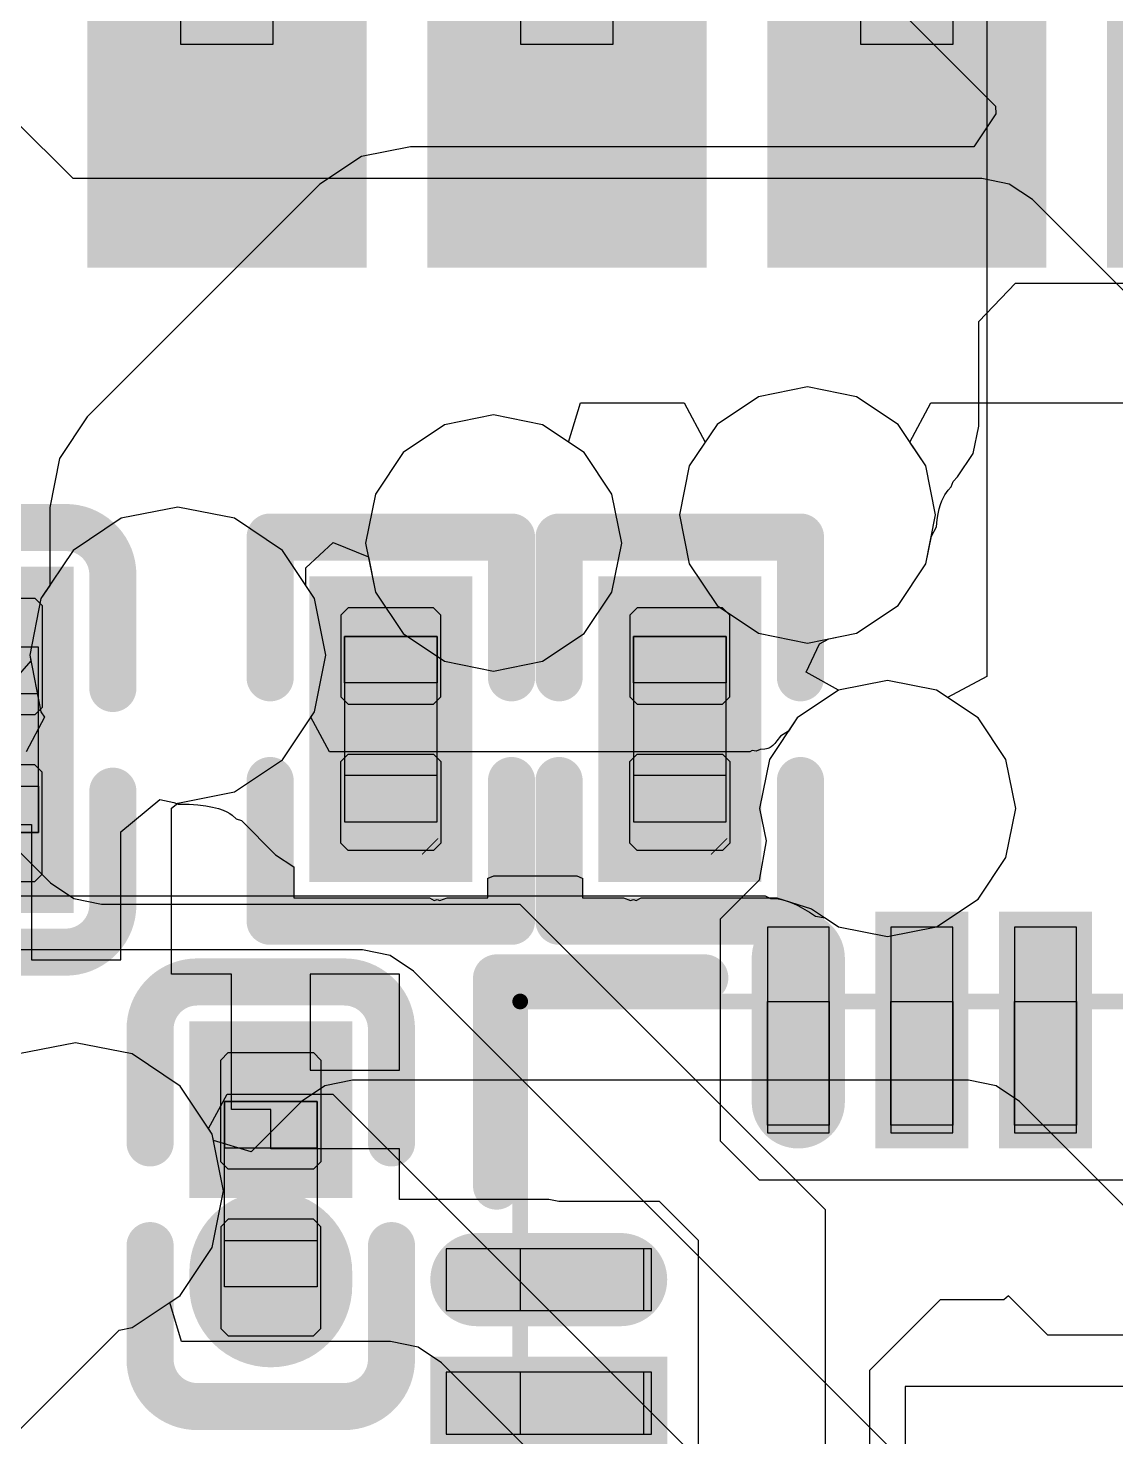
# Model space of a CAD drawing. Header units: millimetres. Extents: x 50 to 153, y 18 to 71.
# Drawn here: x 131.213 to 134.733, y 50.928 to 55.486 of the extents above; entities that cross this region are included whole.
import ezdxf

# ---------------------------------------------------------------- set-up
doc = ezdxf.new("R2010")
doc.units = ezdxf.units.MM
for name, color, linetype in [('BottomLayer', 5, 'Continuous'), ('BottomOverlay', 54, 'Continuous'), ('BottomPaste', 16, 'Continuous'), ('BottomSolder', 6, 'Continuous'), ('ConnectLayer', 7, 'Continuous'), ('Mechanical15', 56, 'Continuous'), ('Mechanical4', 56, 'Continuous'), ('Mechanical5', 56, 'Continuous'), ('TopLayer', 1, 'Continuous'), ('TopOverlay', 2, 'Continuous'), ('TopPaste', 8, 'Continuous'), ('TopSolder', 216, 'Continuous')]:
    doc.layers.add(name, color=color, linetype=linetype)

# ---------------------------------------------------------------- blocks, each defined once
blk = doc.blocks.new('R0201_B_34')
at = {"layer": 'BottomLayer'}
for points in [[(-0.3752, -0.162), (-0.0721, -0.162), (-0.3752, 0.162), (-0.0721, 0.162)], [(0.1079, -0.162), (0.411, -0.162), (0.1079, 0.162), (0.411, 0.162)]]:
    blk.add_solid(points, dxfattribs=at)
at = {"layer": 'BottomOverlay', "const_width": 0.1524}
for points in [[(-0.6038, -0.3906), (-0.6038, 0.3906)], [(-0.1483, 0.3906), (-0.6038, 0.3906)], [(0.6396, 0.3906), (0.1841, 0.3906)], [(0.6396, -0.3906), (0.6396, 0.3906)], [(-0.1483, -0.3906), (-0.6038, -0.3906)], [(0.6396, -0.3906), (0.1841, -0.3906)]]:
    blk.add_lwpolyline(points, dxfattribs=at)
at = {"layer": 'BottomOverlay', "const_width": 0.0762}
for points in [[(-0.6419, 0.3906, 1), (-0.5657, 0.3906, 1)], [(-0.6419, 0.3906, 1), (-0.5657, 0.3906, 1)], [(-0.1864, 0.3906, 1), (-0.1102, 0.3906, 1)], [(0.146, 0.3906, 1), (0.2222, 0.3906, 1)], [(0.6015, 0.3906, 1), (0.6777, 0.3906, 1)], [(0.6015, 0.3906, 1), (0.6777, 0.3906, 1)], [(-0.6419, -0.3906, 1), (-0.5657, -0.3906, 1)], [(-0.6419, -0.3906, 1), (-0.5657, -0.3906, 1)], [(-0.1864, -0.3906, 1), (-0.1102, -0.3906, 1)], [(0.146, -0.3906, 1), (0.2222, -0.3906, 1)], [(0.6015, -0.3906, 1), (0.6777, -0.3906, 1)], [(0.6015, -0.3906, 1), (0.6777, -0.3906, 1)]]:
    blk.add_lwpolyline(points, format="xyb", close=True, dxfattribs=at)
at = {"layer": 'BottomPaste'}
for p, q in [((-0.3512, 0.162), (-0.3752, 0.138)), ((-0.3752, 0.138), (-0.3752, -0.138)), ((-0.0871, 0.162), (-0.3512, 0.162)), ((-0.0631, 0.138), (-0.0871, 0.162)), ((-0.0631, -0.138), (-0.0631, 0.138)), ((0.0989, 0.138), (0.1229, 0.162)), ((0.0989, -0.138), (0.0989, 0.138)), ((0.1229, 0.162), (0.3871, 0.162)), ((0.3871, 0.162), (0.411, 0.138)), ((0.411, 0.138), (0.411, -0.138)), ((-0.3752, -0.138), (-0.3512, -0.162)), ((-0.3512, -0.162), (-0.0871, -0.162)), ((-0.0871, -0.162), (-0.0631, -0.138)), ((0.1229, -0.162), (0.0989, -0.138)), ((0.3871, -0.162), (0.1229, -0.162)), ((0.411, -0.138), (0.3871, -0.162))]:
    blk.add_line(p, q, dxfattribs=at)
for points in [[(-0.3752, -0.162), (-0.0721, -0.162), (-0.3752, 0.162), (-0.0721, 0.162)], [(0.1079, -0.162), (0.411, -0.162), (0.1079, 0.162), (0.411, 0.162)]]:
    blk.add_solid(points, dxfattribs=at)
at = {"layer": 'BottomSolder'}
for points in [[(-0.4768, -0.2636), (0.0295, -0.2636), (-0.4768, 0.2636), (0.0295, 0.2636)], [(0.0063, -0.2636), (0.5126, -0.2636), (0.0063, 0.2636), (0.5126, 0.2636)]]:
    blk.add_solid(points, dxfattribs=at)
at = {"layer": 'Mechanical15', "const_width": 0.00254}
blk.add_lwpolyline([(0.4229, 0.1016), (0.3721, 0.1524)], dxfattribs=at)
at = {"layer": 'Mechanical15', "const_width": 0.00127}
for points in [[(0.3714, 0.1524, 1), (0.3727, 0.1524, 1)], [(0.4222, 0.1016, 1), (0.4235, 0.1016, 1)]]:
    blk.add_lwpolyline(points, format="xyb", close=True, dxfattribs=at)
at = {"layer": 'Mechanical4'}
for p, q in [((0.3179, 0.15), (-0.2821, 0.15)), ((-0.2821, 0.15), (-0.2821, -0.1501)), ((0.3179, -0.1501), (0.3179, 0.15)), ((-0.2821, -0.1501), (0.3179, -0.1501))]:
    blk.add_line(p, q, dxfattribs=at)
at = {"layer": 'Mechanical5'}
for p, q in [((-0.2821, -0.1501), (-0.2821, 0.15)), ((-0.2821, 0.15), (-0.1321, 0.15)), ((-0.1321, 0.15), (-0.1321, -0.1501)), ((0.3179, 0.15), (0.1679, 0.15)), ((0.1679, 0.15), (0.1679, -0.1501)), ((0.3179, -0.1501), (0.3179, 0.15)), ((-0.1321, -0.1501), (-0.2821, -0.1501)), ((0.1679, -0.1501), (0.3179, -0.1501))]:
    blk.add_line(p, q, dxfattribs=at)
blk = doc.blocks.new('R0201_B_36')
at = {"layer": 'BottomLayer'}
for points in [[(-0.3752, -0.162), (-0.0721, -0.162), (-0.3752, 0.162), (-0.0721, 0.162)], [(0.1079, -0.162), (0.411, -0.162), (0.1079, 0.162), (0.411, 0.162)]]:
    blk.add_solid(points, dxfattribs=at)
at = {"layer": 'BottomOverlay', "const_width": 0.1524}
for points in [[(-0.6038, -0.3906), (-0.6038, 0.3906)], [(-0.1483, 0.3906), (-0.6038, 0.3906)], [(0.6396, 0.3906), (0.1841, 0.3906)], [(0.6396, -0.3906), (0.6396, 0.3906)], [(-0.1483, -0.3906), (-0.6038, -0.3906)], [(0.6396, -0.3906), (0.1841, -0.3906)]]:
    blk.add_lwpolyline(points, dxfattribs=at)
at = {"layer": 'BottomOverlay', "const_width": 0.0762}
for points in [[(-0.6419, 0.3906, 1), (-0.5657, 0.3906, 1)], [(-0.6419, 0.3906, 1), (-0.5657, 0.3906, 1)], [(-0.1864, 0.3906, 1), (-0.1102, 0.3906, 1)], [(0.146, 0.3906, 1), (0.2222, 0.3906, 1)], [(0.6015, 0.3906, 1), (0.6777, 0.3906, 1)], [(0.6015, 0.3906, 1), (0.6777, 0.3906, 1)], [(-0.6419, -0.3906, 1), (-0.5657, -0.3906, 1)], [(-0.6419, -0.3906, 1), (-0.5657, -0.3906, 1)], [(-0.1864, -0.3906, 1), (-0.1102, -0.3906, 1)], [(0.146, -0.3906, 1), (0.2222, -0.3906, 1)], [(0.6015, -0.3906, 1), (0.6777, -0.3906, 1)], [(0.6015, -0.3906, 1), (0.6777, -0.3906, 1)]]:
    blk.add_lwpolyline(points, format="xyb", close=True, dxfattribs=at)
at = {"layer": 'BottomPaste'}
for p, q in [((-0.3512, 0.162), (-0.3752, 0.138)), ((-0.3752, 0.138), (-0.3752, -0.138)), ((-0.0871, 0.162), (-0.3512, 0.162)), ((-0.0631, 0.138), (-0.0871, 0.162)), ((-0.0631, -0.138), (-0.0631, 0.138)), ((0.0989, 0.138), (0.1229, 0.162)), ((0.0989, -0.138), (0.0989, 0.138)), ((0.1229, 0.162), (0.3871, 0.162)), ((0.3871, 0.162), (0.411, 0.138)), ((0.411, 0.138), (0.411, -0.138)), ((-0.3752, -0.138), (-0.3512, -0.162)), ((-0.3512, -0.162), (-0.0871, -0.162)), ((-0.0871, -0.162), (-0.0631, -0.138)), ((0.1229, -0.162), (0.0989, -0.138)), ((0.3871, -0.162), (0.1229, -0.162)), ((0.411, -0.138), (0.3871, -0.162))]:
    blk.add_line(p, q, dxfattribs=at)
for points in [[(-0.3752, -0.162), (-0.0721, -0.162), (-0.3752, 0.162), (-0.0721, 0.162)], [(0.1079, -0.162), (0.411, -0.162), (0.1079, 0.162), (0.411, 0.162)]]:
    blk.add_solid(points, dxfattribs=at)
at = {"layer": 'BottomSolder'}
for points in [[(-0.4768, -0.2636), (0.0295, -0.2636), (-0.4768, 0.2636), (0.0295, 0.2636)], [(0.0063, -0.2636), (0.5126, -0.2636), (0.0063, 0.2636), (0.5126, 0.2636)]]:
    blk.add_solid(points, dxfattribs=at)
at = {"layer": 'Mechanical15', "const_width": 0.00254}
blk.add_lwpolyline([(0.4229, 0.1016), (0.3721, 0.1524)], dxfattribs=at)
at = {"layer": 'Mechanical15', "const_width": 0.00127}
for points in [[(0.3714, 0.1524, 1), (0.3727, 0.1524, 1)], [(0.4222, 0.1016, 1), (0.4235, 0.1016, 1)]]:
    blk.add_lwpolyline(points, format="xyb", close=True, dxfattribs=at)
at = {"layer": 'Mechanical4'}
for p, q in [((0.3179, 0.15), (-0.2821, 0.15)), ((-0.2821, 0.15), (-0.2821, -0.1501)), ((0.3179, -0.1501), (0.3179, 0.15)), ((-0.2821, -0.1501), (0.3179, -0.1501))]:
    blk.add_line(p, q, dxfattribs=at)
at = {"layer": 'Mechanical5'}
for p, q in [((-0.2821, -0.1501), (-0.2821, 0.15)), ((-0.2821, 0.15), (-0.1321, 0.15)), ((-0.1321, 0.15), (-0.1321, -0.1501)), ((0.3179, 0.15), (0.1679, 0.15)), ((0.1679, 0.15), (0.1679, -0.1501)), ((0.3179, -0.1501), (0.3179, 0.15)), ((-0.1321, -0.1501), (-0.2821, -0.1501)), ((0.1679, -0.1501), (0.3179, -0.1501))]:
    blk.add_line(p, q, dxfattribs=at)
blk = doc.blocks.new('C0201_B_51')
at = {"layer": 'BottomLayer'}
for points in [[(-0.4623, -0.1444), (-0.0938, -0.1444), (-0.4623, 0.1796), (-0.0938, 0.1796)], [(0.0862, -0.1444), (0.4546, -0.1444), (0.0862, 0.1796), (0.4546, 0.1796)]]:
    blk.add_solid(points, dxfattribs=at)
at = {"layer": 'BottomOverlay', "const_width": 0.1524}
for points in [[(-0.6909, 0.2558, -0.414214), (-0.5385, 0.4082)], [(0.5308, 0.4082, -0.414214), (0.6832, 0.2558)], [(-0.5385, -0.373, -0.414214), (-0.6909, -0.2206)], [(0.6832, -0.2206, -0.414214), (0.5308, -0.373)]]:
    blk.add_lwpolyline(points, format="xyb", dxfattribs=at)
for points in [[(-0.5385, 0.4082), (-0.17, 0.4082)], [(0.1624, 0.4082), (0.5308, 0.4082)], [(-0.6909, 0.2558), (-0.6909, -0.2206)], [(0.6832, 0.2558), (0.6832, -0.2206)], [(-0.5385, -0.373), (-0.17, -0.373)], [(0.1624, -0.373), (0.5308, -0.373)]]:
    blk.add_lwpolyline(points, dxfattribs=at)
at = {"layer": 'BottomOverlay', "const_width": 0.0762}
for points in [[(-0.5766, 0.4082, 1), (-0.5004, 0.4082, 1)], [(-0.5766, 0.4082, 1), (-0.5004, 0.4082, 1)], [(-0.2081, 0.4082, 1), (-0.1319, 0.4082, 1)], [(0.1243, 0.4082, 1), (0.2005, 0.4082, 1)], [(0.4927, 0.4082, 1), (0.5689, 0.4082, 1)], [(0.4927, 0.4082, 1), (0.5689, 0.4082, 1)], [(-0.729, 0.2558, 1), (-0.6528, 0.2558, 1)], [(-0.729, 0.2558, 1), (-0.6528, 0.2558, 1)], [(0.6451, 0.2558, 1), (0.7213, 0.2558, 1)], [(0.6451, 0.2558, 1), (0.7213, 0.2558, 1)], [(-0.729, -0.2206, 1), (-0.6528, -0.2206, 1)], [(-0.729, -0.2206, 1), (-0.6528, -0.2206, 1)], [(0.6451, -0.2206, 1), (0.7213, -0.2206, 1)], [(0.6451, -0.2206, 1), (0.7213, -0.2206, 1)], [(-0.5766, -0.373, 1), (-0.5004, -0.373, 1)], [(-0.5766, -0.373, 1), (-0.5004, -0.373, 1)], [(-0.2081, -0.373, 1), (-0.1319, -0.373, 1)], [(0.1243, -0.373, 1), (0.2005, -0.373, 1)], [(0.4927, -0.373, 1), (0.5689, -0.373, 1)], [(0.4927, -0.373, 1), (0.5689, -0.373, 1)]]:
    blk.add_lwpolyline(points, format="xyb", close=True, dxfattribs=at)
at = {"layer": 'BottomPaste'}
for p, q in [((-0.4383, 0.1796), (-0.4623, 0.1556)), ((-0.4623, 0.1556), (-0.4623, -0.1204)), ((-0.1088, 0.1796), (-0.4383, 0.1796)), ((-0.0848, 0.1556), (-0.1088, 0.1796)), ((-0.0848, -0.1204), (-0.0848, 0.1556)), ((0.0772, 0.1556), (0.1012, 0.1796)), ((0.0772, -0.1204), (0.0772, 0.1556)), ((0.1012, 0.1796), (0.4306, 0.1796)), ((0.4306, 0.1796), (0.4546, 0.1556)), ((0.4546, 0.1556), (0.4546, -0.1204)), ((-0.4623, -0.1204), (-0.4383, -0.1444)), ((-0.1088, -0.1444), (-0.0848, -0.1204)), ((0.1012, -0.1444), (0.0772, -0.1204)), ((0.4546, -0.1204), (0.4306, -0.1444)), ((-0.4383, -0.1444), (-0.1088, -0.1444)), ((0.4306, -0.1444), (0.1012, -0.1444))]:
    blk.add_line(p, q, dxfattribs=at)
for points in [[(-0.4623, -0.1444), (-0.0938, -0.1444), (-0.4623, 0.1796), (-0.0938, 0.1796)], [(0.0862, -0.1444), (0.4546, -0.1444), (0.0862, 0.1796), (0.4546, 0.1796)]]:
    blk.add_solid(points, dxfattribs=at)
at = {"layer": 'BottomSolder'}
for points in [[(-0.5639, -0.246), (0.0078, -0.246), (-0.5639, 0.2812), (0.0078, 0.2812)], [(-0.0154, -0.246), (0.5562, -0.246), (-0.0154, 0.2812), (0.5562, 0.2812)]]:
    blk.add_solid(points, dxfattribs=at)
at = {"layer": 'Mechanical4'}
for p, q in [((0.2962, 0.1676), (-0.3038, 0.1676)), ((-0.3038, 0.1676), (-0.3038, -0.1324)), ((0.2962, -0.1324), (0.2962, 0.1676)), ((-0.3038, -0.1324), (0.2962, -0.1324))]:
    blk.add_line(p, q, dxfattribs=at)
at = {"layer": 'Mechanical5'}
for p, q in [((-0.3038, -0.1324), (-0.3038, 0.1676)), ((-0.3038, 0.1676), (-0.1538, 0.1676)), ((-0.1538, 0.1676), (-0.1538, -0.1324)), ((0.2962, 0.1676), (0.1462, 0.1676)), ((0.1462, 0.1676), (0.1462, -0.1324)), ((0.2962, -0.1324), (0.2962, 0.1676)), ((-0.1538, -0.1324), (-0.3038, -0.1324)), ((0.1462, -0.1324), (0.2962, -0.1324))]:
    blk.add_line(p, q, dxfattribs=at)
blk = doc.blocks.new('QFN_56_L7_0_W7_0_P0_40_TL_EP4_0_100')
at = {"layer": 'Mechanical15'}
for p, q in [((3.5768, -2.0065), (3.1768, -2.0065)), ((3.1768, -2.0065), (3.1768, -2.2065)), ((3.5768, -2.2065), (3.5768, -2.0065)), ((3.1768, -2.2065), (3.5768, -2.2065)), ((3.5768, -2.4065), (3.1768, -2.4065)), ((3.1768, -2.4065), (3.1768, -2.6065)), ((3.5768, -2.6065), (3.5768, -2.4065)), ((3.1768, -2.6065), (3.5768, -2.6065)), ((1.7768, -3.4065), (1.7768, -3.0065)), ((1.7768, -3.0065), (1.9768, -3.0065)), ((1.9768, -3.0065), (1.9768, -3.4065)), ((2.1768, -3.4065), (2.1768, -3.0065)), ((2.1768, -3.0065), (2.3768, -3.0065)), ((2.3768, -3.0065), (2.3768, -3.4065)), ((2.5768, -3.4065), (2.5768, -3.0065)), ((2.5768, -3.0065), (2.7768, -3.0065)), ((2.7768, -3.0065), (2.7768, -3.4065)), ((1.9768, -3.4065), (1.7768, -3.4065)), ((2.3768, -3.4065), (2.1768, -3.4065)), ((2.7768, -3.4065), (2.5768, -3.4065))]:
    blk.add_line(p, q, dxfattribs=at)
at = {"layer": 'Mechanical15', "const_width": 0.0508}
for points in [[(3.5768, 3.5935), (3.5768, -3.4065)], [(3.5768, -3.4065), (-3.4232, -3.4065)]]:
    blk.add_lwpolyline(points, dxfattribs=at)
at = {"layer": 'Mechanical15', "const_width": 0.0254}
blk.add_lwpolyline([(3.5641, -3.4065, 1), (3.5895, -3.4065, 1)], format="xyb", close=True, dxfattribs=at)
blk.add_lwpolyline([(3.5641, -3.4065, 1), (3.5895, -3.4065, 1)], format="xyb", close=True, dxfattribs=at)
at = {"layer": 'TopLayer', "const_width": 0.2}
for points in [[(3.7168, -2.5064), (3.2518, -2.5064)], [(2.6768, -3.0816), (2.6768, -3.5466)]]:
    blk.add_lwpolyline(points, dxfattribs=at)
at = {"layer": 'TopLayer', "const_width": 0.1}
for points in [[(3.2018, -2.5064, 1), (3.3018, -2.5064, 1)], [(3.6668, -2.5064, 1), (3.7668, -2.5064, 1)], [(2.6268, -3.0816, 1), (2.7268, -3.0816, 1)], [(2.6268, -3.5466, 1), (2.7268, -3.5466, 1)]]:
    blk.add_lwpolyline(points, format="xyb", close=True, dxfattribs=at)
at = {"layer": 'TopLayer'}
for points in [[(3.1518, -2.2066), (3.8168, -2.2066), (3.1518, -2.0066), (3.8168, -2.0066)], [(1.7767, -3.6466), (1.9767, -3.6466), (1.7767, -2.9816), (1.9767, -2.9816)], [(2.1768, -3.6466), (2.3768, -3.6466), (2.1768, -2.9816), (2.3768, -2.9816)]]:
    blk.add_solid(points, dxfattribs=at)
at = {"layer": 'TopOverlay', "const_width": 0.1524}
for points in [[(3.6531, -2.8091), (3.6531, -3.4827)], [(3.6531, -3.4827), (2.9793, -3.4827)]]:
    blk.add_lwpolyline(points, dxfattribs=at)
at = {"layer": 'TopOverlay', "const_width": 0.0762}
for points in [[(3.615, -2.8091, 1), (3.6912, -2.8091, 1)], [(2.9412, -3.4827, 1), (3.0174, -3.4827, 1)], [(3.615, -3.4827, 1), (3.6912, -3.4827, 1)], [(3.615, -3.4827, 1), (3.6912, -3.4827, 1)]]:
    blk.add_lwpolyline(points, format="xyb", close=True, dxfattribs=at)
at = {"layer": 'TopPaste'}
for p, q in [((3.8168, -2.0066), (3.1518, -2.0066)), ((3.1518, -2.0066), (3.1518, -2.2066)), ((3.8168, -2.2066), (3.8168, -2.0066)), ((3.1518, -2.2066), (3.8168, -2.2066)), ((3.8168, -2.4064), (3.1518, -2.4064)), ((3.1518, -2.4064), (3.1518, -2.6064)), ((3.8168, -2.6064), (3.8168, -2.4064)), ((3.1518, -2.6064), (3.8168, -2.6064)), ((1.9767, -2.9816), (1.7767, -2.9816)), ((1.7767, -2.9816), (1.7767, -3.6466)), ((1.9767, -3.6466), (1.9767, -2.9816)), ((2.3768, -2.9816), (2.1768, -2.9816)), ((2.1768, -2.9816), (2.1768, -3.6466)), ((2.3768, -3.6466), (2.3768, -2.9816)), ((2.7768, -2.9816), (2.5768, -2.9816)), ((2.5768, -2.9816), (2.5768, -3.6466)), ((2.7768, -3.6466), (2.7768, -2.9816)), ((1.7767, -3.6466), (1.9767, -3.6466)), ((2.1768, -3.6466), (2.3768, -3.6466)), ((2.5768, -3.6466), (2.7768, -3.6466))]:
    blk.add_line(p, q, dxfattribs=at)
at = {"layer": 'TopSolder', "const_width": 0.3016}
for points in [[(3.7168, -2.5064), (3.2518, -2.5064)], [(2.6768, -3.0816), (2.6768, -3.5466)]]:
    blk.add_lwpolyline(points, dxfattribs=at)
at = {"layer": 'TopSolder', "const_width": 0.1508}
for points in [[(3.1764, -2.5064, 1), (3.3272, -2.5064, 1)], [(3.6414, -2.5064, 1), (3.7922, -2.5064, 1)], [(2.6014, -3.0816, 1), (2.7522, -3.0816, 1)], [(2.6014, -3.5466, 1), (2.7522, -3.5466, 1)]]:
    blk.add_lwpolyline(points, format="xyb", close=True, dxfattribs=at)
at = {"layer": 'TopSolder'}
for points in [[(3.101, -2.2574), (3.8676, -2.2574), (3.101, -1.9558), (3.8676, -1.9558)], [(1.7259, -3.6974), (2.0275, -3.6974), (1.7259, -2.9308), (2.0275, -2.9308)], [(2.126, -3.6974), (2.4276, -3.6974), (2.126, -2.9308), (2.4276, -2.9308)]]:
    blk.add_solid(points, dxfattribs=at)
blk = doc.blocks.new('C0201_108')
at = {"layer": 'Mechanical4'}
for p, q in [((-0.3038, 0.1324), (0.2962, 0.1324)), ((-0.3038, -0.1676), (-0.3038, 0.1324)), ((0.2962, 0.1324), (0.2962, -0.1676)), ((0.2962, -0.1676), (-0.3038, -0.1676))]:
    blk.add_line(p, q, dxfattribs=at)
at = {"layer": 'Mechanical5'}
for p, q in [((-0.1538, 0.1324), (-0.3038, 0.1324)), ((-0.3038, 0.1324), (-0.3038, -0.1676)), ((-0.1538, -0.1676), (-0.1538, 0.1324)), ((0.1462, 0.1324), (0.2962, 0.1324)), ((0.1462, -0.1676), (0.1462, 0.1324)), ((0.2962, 0.1324), (0.2962, -0.1676)), ((-0.3038, -0.1676), (-0.1538, -0.1676)), ((0.2962, -0.1676), (0.1462, -0.1676))]:
    blk.add_line(p, q, dxfattribs=at)
at = {"layer": 'TopLayer', "const_width": 0.324}
blk.add_lwpolyline([(0.2926, -0.0176), (0.2482, -0.0176)], dxfattribs=at)
at = {"layer": 'TopLayer', "const_width": 0.162}
for points in [[(0.1672, -0.0176, 1), (0.3292, -0.0176, 1)], [(0.2116, -0.0176, 1), (0.3736, -0.0176, 1)]]:
    blk.add_lwpolyline(points, format="xyb", close=True, dxfattribs=at)
at = {"layer": 'TopLayer'}
blk.add_solid([(-0.4623, -0.1796), (-0.0938, -0.1796), (-0.4623, 0.1444), (-0.0938, 0.1444)], dxfattribs=at)
at = {"layer": 'TopOverlay', "const_width": 0.1524}
for points in [[(-0.6909, 0.2206, -0.414214), (-0.5385, 0.373)], [(0.5308, 0.373, -0.414214), (0.6832, 0.2206)], [(-0.5385, -0.4082, -0.414214), (-0.6909, -0.2558)], [(0.6832, -0.2558, -0.414214), (0.5308, -0.4082)]]:
    blk.add_lwpolyline(points, format="xyb", dxfattribs=at)
for points in [[(-0.17, 0.373), (-0.5385, 0.373)], [(0.5308, 0.373), (0.1624, 0.373)], [(-0.6909, -0.2558), (-0.6909, 0.2206)], [(0.6832, -0.2558), (0.6832, 0.2206)], [(-0.17, -0.4082), (-0.5385, -0.4082)], [(0.5308, -0.4082), (0.1624, -0.4082)]]:
    blk.add_lwpolyline(points, dxfattribs=at)
at = {"layer": 'TopOverlay', "const_width": 0.0762}
for points in [[(-0.5766, 0.373, 1), (-0.5004, 0.373, 1)], [(-0.5766, 0.373, 1), (-0.5004, 0.373, 1)], [(-0.2081, 0.373, 1), (-0.1319, 0.373, 1)], [(0.1243, 0.373, 1), (0.2005, 0.373, 1)], [(0.4927, 0.373, 1), (0.5689, 0.373, 1)], [(0.4927, 0.373, 1), (0.5689, 0.373, 1)], [(-0.729, 0.2206, 1), (-0.6528, 0.2206, 1)], [(-0.729, 0.2206, 1), (-0.6528, 0.2206, 1)], [(0.6451, 0.2206, 1), (0.7213, 0.2206, 1)], [(0.6451, 0.2206, 1), (0.7213, 0.2206, 1)], [(-0.729, -0.2558, 1), (-0.6528, -0.2558, 1)], [(-0.729, -0.2558, 1), (-0.6528, -0.2558, 1)], [(0.6451, -0.2558, 1), (0.7213, -0.2558, 1)], [(0.6451, -0.2558, 1), (0.7213, -0.2558, 1)], [(-0.5766, -0.4082, 1), (-0.5004, -0.4082, 1)], [(-0.5766, -0.4082, 1), (-0.5004, -0.4082, 1)], [(-0.2081, -0.4082, 1), (-0.1319, -0.4082, 1)], [(0.1243, -0.4082, 1), (0.2005, -0.4082, 1)], [(0.4927, -0.4082, 1), (0.5689, -0.4082, 1)], [(0.4927, -0.4082, 1), (0.5689, -0.4082, 1)]]:
    blk.add_lwpolyline(points, format="xyb", close=True, dxfattribs=at)
at = {"layer": 'TopPaste'}
for p, q in [((-0.4623, 0.1204), (-0.4383, 0.1444)), ((-0.4383, 0.1444), (-0.1088, 0.1444)), ((-0.1088, 0.1444), (-0.0848, 0.1204)), ((0.1012, 0.1444), (0.0772, 0.1204)), ((0.4306, 0.1444), (0.1012, 0.1444)), ((0.4546, 0.1204), (0.4306, 0.1444)), ((-0.4623, -0.1556), (-0.4623, 0.1204)), ((-0.0848, 0.1204), (-0.0848, -0.1556)), ((0.0772, 0.1204), (0.0772, -0.1556)), ((0.4546, -0.1556), (0.4546, 0.1204)), ((-0.4383, -0.1796), (-0.4623, -0.1556)), ((-0.1088, -0.1796), (-0.4383, -0.1796)), ((-0.0848, -0.1556), (-0.1088, -0.1796)), ((0.0772, -0.1556), (0.1012, -0.1796)), ((0.1012, -0.1796), (0.4306, -0.1796)), ((0.4306, -0.1796), (0.4546, -0.1556))]:
    blk.add_line(p, q, dxfattribs=at)
at = {"layer": 'TopPaste', "const_width": 0.324}
blk.add_lwpolyline([(0.2926, -0.0176), (0.2482, -0.0176)], dxfattribs=at)
at = {"layer": 'TopPaste', "const_width": 0.162}
for points in [[(0.1672, -0.0176, 1), (0.3292, -0.0176, 1)], [(0.2116, -0.0176, 1), (0.3736, -0.0176, 1)]]:
    blk.add_lwpolyline(points, format="xyb", close=True, dxfattribs=at)
at = {"layer": 'TopPaste'}
blk.add_solid([(-0.4623, -0.1796), (-0.0938, -0.1796), (-0.4623, 0.1444), (-0.0938, 0.1444)], dxfattribs=at)
at = {"layer": 'TopSolder', "const_width": 0.5272}
blk.add_lwpolyline([(0.2926, -0.0176), (0.2482, -0.0176)], dxfattribs=at)
at = {"layer": 'TopSolder', "const_width": 0.2636}
for points in [[(0.1164, -0.0176, 1), (0.38, -0.0176, 1)], [(0.1608, -0.0176, 1), (0.4244, -0.0176, 1)]]:
    blk.add_lwpolyline(points, format="xyb", close=True, dxfattribs=at)
at = {"layer": 'TopSolder'}
blk.add_solid([(-0.5639, -0.2812), (0.0078, -0.2812), (-0.5639, 0.246), (0.0078, 0.246)], dxfattribs=at)
blk = doc.blocks.new('TF_SMD_TF_02_B_131')
at = {"layer": 'BottomLayer'}
for points in [[(-1.711, -8.0548), (-1.0109, -8.0548), (-1.711, -6.4548), (-1.0109, -6.4548)], [(-0.6106, -8.0548), (0.0894, -8.0548), (-0.6106, -6.4548), (0.0894, -6.4548)], [(0.4889, -8.0548), (1.189, -8.0548), (0.4889, -6.4548), (1.189, -6.4548)]]:
    blk.add_solid(points, dxfattribs=at)
at = {"layer": 'BottomPaste'}
for points in [[(-1.711, -8.0548), (-1.0109, -8.0548), (-1.711, -6.4548), (-1.0109, -6.4548)], [(-0.6106, -8.0548), (0.0894, -8.0548), (-0.6106, -6.4548), (0.0894, -6.4548)], [(0.4889, -8.0548), (1.189, -8.0548), (0.4889, -6.4548), (1.189, -6.4548)]]:
    blk.add_solid(points, dxfattribs=at)
at = {"layer": 'BottomSolder'}
for points in [[(-1.8126, -8.1564), (-0.9093, -8.1564), (-1.8126, -6.3532), (-0.9093, -6.3532)], [(-0.7122, -8.1564), (0.191, -8.1564), (-0.7122, -6.3532), (0.191, -6.3532)], [(0.3873, -8.1564), (1.2906, -8.1564), (0.3873, -6.3532), (1.2906, -6.3532)], [(1.4869, -8.1564), (2.3901, -8.1564), (1.4869, -6.3532), (2.3901, -6.3532)]]:
    blk.add_solid(points, dxfattribs=at)
at = {"layer": 'Mechanical15'}
for p, q in [((-1.511, -6.7831), (-1.511, -7.4331)), ((-1.2109, -7.4331), (-1.2109, -6.7831)), ((-0.4106, -6.7831), (-0.4106, -7.4331)), ((-0.1106, -7.4331), (-0.1106, -6.7831)), ((0.6889, -6.7831), (0.6889, -7.4331)), ((0.989, -7.4331), (0.989, -6.7831)), ((-1.511, -7.4331), (-1.2109, -7.4331)), ((-0.4106, -7.4331), (-0.1106, -7.4331)), ((0.6889, -7.4331), (0.989, -7.4331))]:
    blk.add_line(p, q, dxfattribs=at)

msp = doc.modelspace()

# ---------------------------------------------------------------- linework, layer by layer
at = {"layer": 'ConnectLayer'}
for p, q in [((131.3355, 58.2423), (134.3439, 55.2338)), ((134.3153, 55.6312), (134.3153, 53.3882)), ((134.3447, 55.2091), (134.2733, 55.1025)), ((134.3439, 55.2338), (134.3447, 55.2091)), ((131.3586, 54.9995), (131.1674, 55.1907)), ((132.2918, 55.0709), (132.1574, 54.9811)), ((132.4504, 55.1025), (132.2918, 55.0709)), ((134.2733, 55.1025), (132.4504, 55.1025)), ((134.2991, 54.9995), (131.3586, 54.9995)), ((132.1574, 54.9811), (131.4044, 54.2281)), ((134.3883, 54.9818), (134.2991, 54.9995)), ((134.4639, 54.9313), (134.3883, 54.9818)), ((135.7462, 53.649), (134.4639, 54.9313)), ((134.2895, 54.5369), (134.4085, 54.6605)), ((134.4085, 54.6605), (134.5265, 54.6605)), ((134.5265, 54.6605), (134.5588, 54.6605)), ((134.5588, 54.6605), (134.6535, 54.6605)), ((134.6535, 54.6605), (134.6858, 54.6605)), ((134.6858, 54.6605), (135.6584, 54.6605)), ((134.2895, 54.1986), (134.2895, 54.5369)), ((133.7356, 54.3252), (133.577, 54.2937)), ((133.8942, 54.2937), (133.7356, 54.3252)), ((132.9622, 54.1467), (133.0008, 54.2737)), ((133.0008, 54.2737), (133.3366, 54.2737)), ((133.3366, 54.2737), (133.4044, 54.1467)), ((133.577, 54.2937), (133.4426, 54.2039)), ((134.0286, 54.2039), (133.8942, 54.2937)), ((134.0668, 54.1467), (134.1347, 54.2737)), ((134.1347, 54.2737), (135.371, 54.2737)), ((131.4044, 54.2281), (131.3146, 54.0937)), ((132.561, 54.2029), (132.4266, 54.1131)), ((132.7196, 54.2344), (132.561, 54.2029)), ((132.8782, 54.2029), (132.7196, 54.2344)), ((133.0126, 54.1131), (132.8782, 54.2029)), ((133.4426, 54.2039), (133.3528, 54.0694)), ((134.1184, 54.0694), (134.0286, 54.2039)), ((134.2717, 54.1094), (134.2895, 54.1986)), ((132.4266, 54.1131), (132.3368, 53.9786)), ((133.0126, 54.1131), (132.9622, 54.1467)), ((133.1024, 53.9786), (133.0126, 54.1131)), ((133.1024, 53.9786), (133.0126, 54.1131)), ((133.4044, 54.1467), (133.3528, 54.0694)), ((134.1184, 54.0694), (134.0668, 54.1467)), ((131.3146, 54.0937), (131.283, 53.9351)), ((133.3528, 54.0694), (133.3212, 53.9109)), ((133.3528, 54.0694), (133.3212, 53.9109)), ((134.15, 53.9109), (134.1184, 54.0694)), ((134.15, 53.9109), (134.1184, 54.0694)), ((134.2212, 54.0338), (134.2717, 54.1094)), ((134.2069, 54.0196), (134.2212, 54.0338)), ((132.3368, 53.9786), (132.3052, 53.8201)), ((133.134, 53.8201), (133.1024, 53.9786)), ((133.134, 53.8201), (133.1024, 53.9786)), ((134.175, 53.9671), (134.1799, 53.9761)), ((134.1799, 53.9761), (134.185, 53.9839)), ((134.185, 53.9839), (134.1902, 53.9907)), ((134.1902, 53.9907), (134.2005, 54.0019)), ((134.2005, 54.0019), (134.2069, 54.0196)), ((131.283, 53.9351), (131.283, 53.683)), ((131.6974, 53.9365), (131.514, 53.9)), ((131.8807, 53.9), (131.6974, 53.9365)), ((134.1583, 53.9143), (134.1618, 53.9302)), ((134.1618, 53.9302), (134.1659, 53.9443)), ((134.1659, 53.9443), (134.1703, 53.9566)), ((134.1703, 53.9566), (134.175, 53.9671)), ((130.1139, 53.8913), (131.2853, 52.7199)), ((131.514, 53.9), (131.3586, 53.7961)), ((132.0362, 53.7961), (131.8807, 53.9)), ((133.3212, 53.9109), (133.3528, 53.7523)), ((133.3212, 53.9109), (133.3528, 53.7523)), ((134.1184, 53.7523), (134.15, 53.9109)), ((134.1184, 53.7523), (134.15, 53.9109)), ((134.1528, 53.8724), (134.1553, 53.8964)), ((134.1553, 53.8964), (134.1583, 53.9143)), ((134.1184, 53.7523), (134.1363, 53.8423)), ((134.1363, 53.8423), (134.1528, 53.8724)), ((131.3586, 53.7961), (131.2547, 53.6407)), ((132.14, 53.6407), (132.0362, 53.7961)), ((132.1117, 53.7398), (132.2, 53.8214)), ((132.2, 53.8214), (132.3141, 53.7754)), ((132.3052, 53.8201), (132.3368, 53.6615)), ((133.1024, 53.6615), (133.134, 53.8201)), ((133.1024, 53.6615), (133.134, 53.8201)), ((132.3141, 53.7754), (132.3368, 53.6615)), ((133.3528, 53.7523), (133.4426, 53.6179)), ((133.3528, 53.7523), (133.4426, 53.6179)), ((134.0286, 53.6179), (134.1184, 53.7523)), ((134.0286, 53.6179), (134.1184, 53.7523)), ((134.0286, 53.6179), (134.1184, 53.7523)), ((132.1117, 53.683), (132.1117, 53.7398)), ((131.283, 53.683), (131.2547, 53.6407)), ((132.14, 53.6407), (132.1117, 53.683)), ((132.3368, 53.6615), (132.4266, 53.5271)), ((132.3368, 53.6615), (132.4266, 53.5271)), ((133.0126, 53.5271), (133.1024, 53.6615)), ((133.0126, 53.5271), (133.1024, 53.6615)), ((131.2547, 53.6407), (131.2183, 53.4574)), ((131.2547, 53.6407), (131.2183, 53.4574)), ((132.1765, 53.4574), (132.14, 53.6407)), ((132.1765, 53.4574), (132.14, 53.6407)), ((133.4426, 53.6179), (133.577, 53.528)), ((133.4426, 53.6179), (133.577, 53.528)), ((133.8942, 53.528), (134.0286, 53.6179)), ((133.8942, 53.528), (134.0286, 53.6179)), ((133.8942, 53.528), (134.0286, 53.6179)), ((132.4266, 53.5271), (132.561, 53.4373)), ((132.4266, 53.5271), (132.561, 53.4373)), ((132.8782, 53.4373), (133.0126, 53.5271)), ((132.8782, 53.4373), (133.0126, 53.5271)), ((133.577, 53.528), (133.7356, 53.4965)), ((133.577, 53.528), (133.7356, 53.4965)), ((133.7356, 53.4965), (133.8942, 53.528)), ((133.7356, 53.4965), (133.8942, 53.528)), ((133.8042, 53.5101), (133.8942, 53.528)), ((133.7314, 53.4017), (133.7741, 53.4937)), ((133.7741, 53.4937), (133.8042, 53.5101)), ((131.2219, 53.439), (131.1631, 53.3721)), ((131.2183, 53.4574), (131.2219, 53.439)), ((131.2183, 53.4574), (131.2547, 53.274)), ((132.14, 53.274), (132.1765, 53.4574)), ((132.14, 53.274), (132.1765, 53.4574)), ((132.561, 53.4373), (132.7196, 53.4057)), ((132.561, 53.4373), (132.7196, 53.4057)), ((132.7196, 53.4057), (132.8782, 53.4373)), ((132.7196, 53.4057), (132.8782, 53.4373)), ((133.8361, 53.3437), (133.7314, 53.4017)), ((134.3153, 53.3882), (134.1883, 53.3203)), ((133.8361, 53.3437), (133.7017, 53.2539)), ((133.8361, 53.3437), (133.7017, 53.2539)), ((133.9947, 53.3753), (133.8361, 53.3437)), ((133.9947, 53.3753), (133.8361, 53.3437)), ((133.9947, 53.3753), (133.8361, 53.3437)), ((134.1533, 53.3437), (133.9947, 53.3753)), ((134.1533, 53.3437), (133.9947, 53.3753)), ((134.1533, 53.3437), (133.9947, 53.3753)), ((134.1883, 53.3203), (134.1533, 53.3437)), ((134.2877, 53.2539), (134.1533, 53.3437)), ((134.2877, 53.2539), (134.1533, 53.3437)), ((131.2665, 53.2563), (131.2067, 53.1443)), ((131.2547, 53.274), (131.2665, 53.2563)), ((132.0362, 53.1186), (132.14, 53.274)), ((132.1282, 53.2563), (132.14, 53.274)), ((132.1881, 53.1443), (132.1282, 53.2563)), ((133.7017, 53.2539), (133.6119, 53.1195)), ((133.7017, 53.2539), (133.6734, 53.2115)), ((134.3775, 53.1195), (134.2877, 53.2539)), ((134.3775, 53.1195), (134.2877, 53.2539)), ((133.6734, 53.2115), (133.6475, 53.1952)), ((133.6065, 53.1549), (133.6022, 53.1538)), ((133.6103, 53.1563), (133.6065, 53.1549)), ((133.614, 53.1582), (133.6103, 53.1563)), ((133.6182, 53.161), (133.614, 53.1582)), ((133.6233, 53.1652), (133.6182, 53.161)), ((133.6293, 53.1711), (133.6233, 53.1652)), ((133.6363, 53.1794), (133.6293, 53.1711)), ((133.6475, 53.1952), (133.6363, 53.1794)), ((131.8807, 53.0147), (132.0362, 53.1186)), ((133.5491, 53.1443), (132.1881, 53.1443)), ((133.5558, 53.1489), (133.5491, 53.1443)), ((133.5693, 53.1464), (133.5558, 53.1489)), ((133.5818, 53.1522), (133.5693, 53.1464)), ((133.6119, 53.1195), (133.5803, 52.9609)), ((133.5968, 53.1529), (133.5818, 53.1522)), ((133.6022, 53.1538), (133.5968, 53.1529)), ((134.4091, 52.9609), (134.3775, 53.1195)), ((134.4091, 52.9609), (134.3775, 53.1195)), ((131.5128, 52.8855), (131.6398, 52.9897)), ((131.6398, 52.9897), (131.6849, 52.9807)), ((131.6771, 52.9616), (131.6974, 52.9783)), ((131.6849, 52.9807), (131.6984, 52.9749)), ((131.6974, 52.9783), (131.8807, 53.0147)), ((131.6984, 52.9749), (131.734, 52.9745)), ((131.734, 52.9745), (131.7627, 52.9726)), ((131.7627, 52.9726), (131.7881, 52.9696)), ((131.6771, 52.4249), (131.6771, 52.9616)), ((131.7881, 52.9696), (131.8102, 52.9655)), ((131.8102, 52.9655), (131.8289, 52.9606)), ((131.8289, 52.9606), (131.8444, 52.9553)), ((131.8444, 52.9553), (131.8567, 52.9497)), ((131.8567, 52.9497), (131.8663, 52.9443)), ((131.8663, 52.9443), (131.8736, 52.9391)), ((131.8736, 52.9391), (131.8863, 52.9278)), ((131.8863, 52.9278), (131.9033, 52.9219)), ((133.5803, 52.9609), (133.6012, 52.856)), ((134.3775, 52.8023), (134.4091, 52.9609)), ((134.3775, 52.8023), (134.4091, 52.9609)), ((130.9698, 52.9089), (131.2238, 52.9089)), ((131.2238, 52.9089), (131.2238, 52.4707)), ((131.5128, 52.4707), (131.5128, 52.8855)), ((131.9033, 52.9219), (132.0138, 52.8113)), ((133.6012, 52.856), (133.5793, 52.7289)), ((132.0138, 52.8113), (132.0725, 52.7721)), ((134.2877, 52.6679), (134.3775, 52.8023)), ((134.2877, 52.6679), (134.3775, 52.8023)), ((132.0725, 52.7721), (132.0725, 52.6722)), ((131.2853, 52.7199), (131.3609, 52.6694)), ((132.7013, 52.6722), (132.7013, 52.735)), ((132.7013, 52.735), (132.7023, 52.735)), ((132.7023, 52.735), (132.7204, 52.7431)), ((132.7204, 52.7431), (132.9883, 52.7431)), ((132.9883, 52.7431), (133.0064, 52.735)), ((133.0064, 52.735), (133.0075, 52.735)), ((133.0075, 52.735), (133.0075, 52.6722)), ((133.5793, 52.7289), (133.4531, 52.6028)), ((130.1962, 52.6782), (133.598, 52.6782)), ((131.3609, 52.6694), (131.4501, 52.6516)), ((132.0725, 52.6722), (132.5122, 52.6722)), ((132.5122, 52.6722), (132.5276, 52.6637)), ((132.5276, 52.6637), (132.5369, 52.6664)), ((132.5369, 52.6664), (132.5458, 52.6627)), ((132.5458, 52.6627), (132.5688, 52.6722)), ((132.5688, 52.6722), (132.7013, 52.6722)), ((133.0075, 52.6722), (133.14, 52.6722)), ((133.14, 52.6722), (133.163, 52.6627)), ((133.163, 52.6627), (133.1719, 52.6664)), ((133.1719, 52.6664), (133.1812, 52.6637)), ((133.1812, 52.6637), (133.1966, 52.6722)), ((133.1966, 52.6722), (133.6363, 52.6722)), ((133.598, 52.6782), (133.6152, 52.6702)), ((133.6152, 52.6702), (133.6305, 52.6696)), ((133.6305, 52.6696), (133.6402, 52.6685)), ((133.6363, 52.6722), (133.6363, 52.6722)), ((133.6363, 52.6722), (133.7486, 52.6366)), ((133.6402, 52.6685), (133.651, 52.6665)), ((133.651, 52.6665), (133.6629, 52.6634)), ((133.6629, 52.6634), (133.676, 52.659)), ((133.676, 52.659), (133.6903, 52.6533)), ((133.6903, 52.6533), (133.704, 52.647)), ((134.1533, 52.5781), (134.2877, 52.6679)), ((134.1533, 52.5781), (134.2877, 52.6679)), ((131.4501, 52.6516), (132.8042, 52.6516)), ((132.8042, 52.6516), (133.7921, 51.6637)), ((133.704, 52.647), (133.7416, 52.6259)), ((133.7416, 52.6259), (133.7614, 52.6129)), ((133.7486, 52.6366), (133.8361, 52.5781)), ((133.7614, 52.6129), (133.7928, 52.607)), ((133.4531, 52.6028), (133.4531, 51.8854)), ((133.7928, 52.607), (133.8361, 52.5781)), ((133.8361, 52.5781), (133.9947, 52.5465)), ((133.8361, 52.5781), (133.9947, 52.5465)), ((133.9947, 52.5465), (134.1533, 52.5781)), ((133.9947, 52.5465), (134.1533, 52.5781)), ((132.2954, 52.5031), (123.7407, 52.5031)), ((131.2238, 52.4707), (131.5128, 52.4707)), ((132.3846, 52.4854), (132.2954, 52.5031)), ((132.4602, 52.4348), (132.3846, 52.4854)), ((134.8097, 50.0853), (132.4602, 52.4348)), ((131.8715, 52.4249), (131.6771, 52.4249)), ((131.8715, 51.9867), (131.8715, 52.4249)), ((132.4145, 52.4249), (132.1255, 52.4249)), ((132.1255, 52.4249), (132.1255, 52.1137)), ((132.4145, 52.1137), (132.4145, 52.4249)), ((131.3663, 52.203), (131.183, 52.1666)), ((131.3663, 52.203), (131.183, 52.1666)), ((131.5497, 52.1666), (131.3663, 52.203)), ((131.5497, 52.1666), (131.3663, 52.203)), ((131.7051, 52.0627), (131.5497, 52.1666)), ((131.7051, 52.0627), (131.5497, 52.1666)), ((132.1255, 52.1137), (132.4145, 52.1137)), ((131.809, 51.9073), (131.7051, 52.0627)), ((131.809, 51.9073), (131.7051, 52.0627)), ((132.1732, 52.0637), (132.0976, 52.0132)), ((132.2624, 52.0815), (132.1732, 52.0637)), ((134.2563, 52.0815), (132.2624, 52.0815)), ((134.3455, 52.0637), (134.2563, 52.0815)), ((134.4211, 52.0132), (134.3455, 52.0637)), ((131.7972, 51.9249), (131.857, 52.0369)), ((131.857, 52.0369), (132.1989, 52.0369)), ((132.1989, 52.0369), (134.4119, 49.824)), ((131.9985, 51.9867), (131.8715, 51.9867)), ((132.0976, 52.0132), (131.9345, 51.8501)), ((131.9985, 51.8597), (131.9985, 51.9867)), ((134.7746, 51.6598), (134.4211, 52.0132)), ((131.809, 51.9073), (131.7972, 51.9249)), ((131.813, 51.887), (131.809, 51.9073)), ((131.8454, 51.7239), (131.809, 51.9073)), ((131.8454, 51.7239), (131.809, 51.9073)), ((131.9345, 51.8501), (131.813, 51.887)), ((133.4531, 51.8854), (133.5793, 51.7592)), ((132.4145, 51.8597), (131.9985, 51.8597)), ((132.4145, 51.6953), (132.4145, 51.8597)), ((133.5793, 51.7592), (133.7261, 51.7592)), ((133.7261, 51.7592), (133.8531, 51.7591)), ((133.8531, 51.7591), (133.8531, 51.7592)), ((133.8531, 51.7592), (134.7943, 51.7592)), ((131.809, 51.5406), (131.8454, 51.7239)), ((131.809, 51.5406), (131.8454, 51.7239)), ((132.898, 51.6953), (132.4145, 51.6953)), ((132.9311, 51.6887), (132.898, 51.6953)), ((133.2567, 51.6887), (132.9311, 51.6887)), ((133.3829, 51.5625), (133.2567, 51.6887)), ((133.7921, 51.6637), (133.7921, 50.2682)), ((133.3829, 51.4159), (133.3829, 51.5625)), ((131.7051, 51.3851), (131.809, 51.5406)), ((131.7051, 51.3851), (131.809, 51.5406)), ((131.5497, 51.2813), (131.7051, 51.3851)), ((131.6714, 51.3626), (131.7051, 51.3851)), ((133.3829, 51.2889), (133.3829, 51.4159)), ((131.71, 51.2356), (131.6714, 51.3626)), ((133.3829, 50.3265), (133.3829, 51.2889)), ((133.3829, 51.2889), (133.3829, 51.2889)), ((131.1647, 50.9298), (131.5079, 51.273)), ((131.5079, 51.273), (131.5497, 51.2813)), ((132.3862, 51.2356), (131.71, 51.2356)), ((132.4754, 51.2179), (132.3862, 51.2356)), ((132.5511, 51.1674), (132.4754, 51.2179)), ((133.4069, 50.3115), (132.5511, 51.1674)), ((135.0638, 51.0904), (134.0514, 51.0904)), ((134.0514, 51.0904), (134.0514, 48.9634))]:
    msp.add_line(p, q, dxfattribs=at)
at = {"layer": 'TopLayer'}
for p, q in [((134.3859, 51.3836), (134.3706, 51.3709)), ((134.5129, 51.2566), (134.3859, 51.3836)), ((134.1649, 51.3709), (133.9363, 51.1423)), ((134.3706, 51.3709), (134.1649, 51.3709)), ((135.0463, 51.2566), (134.5129, 51.2566)), ((133.9363, 51.1423), (133.9363, 46.6185))]:
    msp.add_line(p, q, dxfattribs=at)
at = {"layer": 'TopOverlay', "const_width": 0.1}
msp.add_lwpolyline([(152.5477, 50.1974, 1), (111.3241, 50.1974, 1)], format="xyb", close=True, dxfattribs=at)

# ---------------------------------------------------------------- block references
for name, p, rotation in [('TF_SMD_TF_02_B_131', (133.2175, 62.8677), 360), ('C0201_B_51', (131.1143, 53.187), 90), ('R0201_B_36', (132.3869, 53.2356), 270), ('R0201_B_34', (133.322, 53.2356), 270), ('QFN_56_L7_0_W7_0_P0_40_TL_EP4_0_100', (136.3823, 48.9299), 180), ('C0201_108', (132.016, 51.7087), 270)]:
    msp.add_blockref(name, p, dxfattribs=dict(rotation=rotation))

doc.saveas('drawing.dxf')
